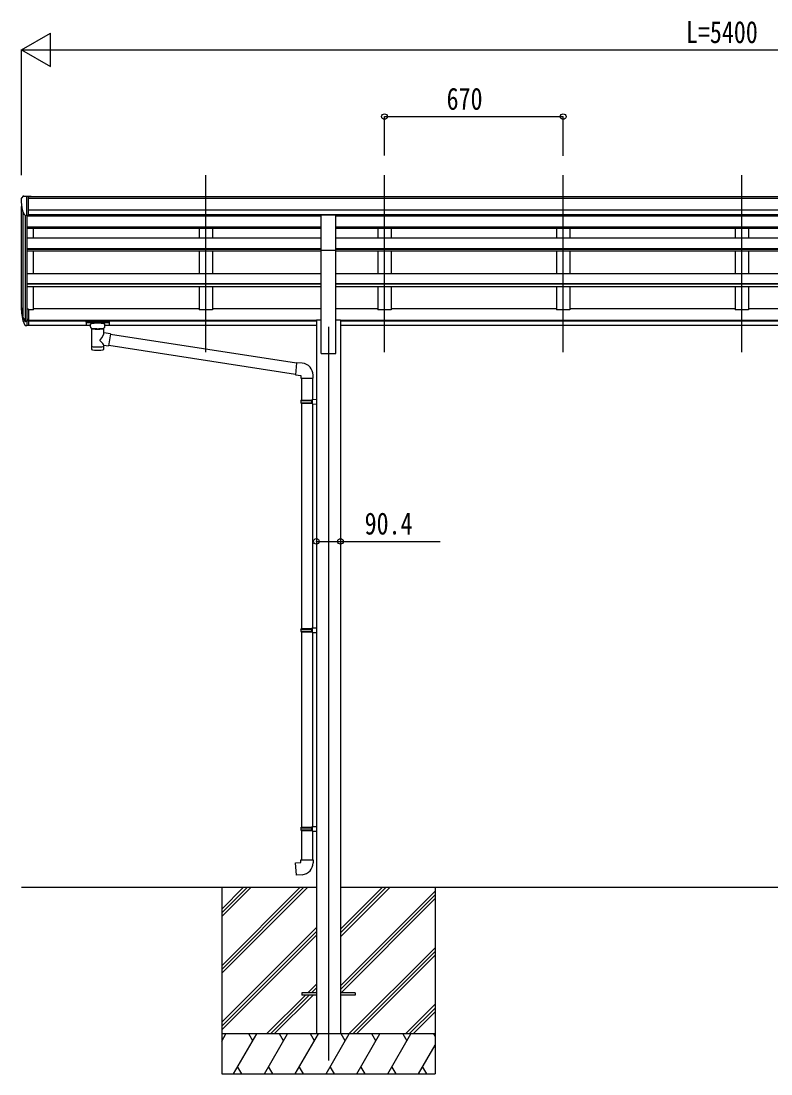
# Model space of a CAD drawing. Units: millimetres, scale not verified. Extents: x -10512 to 10512, y -7425 to 7425.
# Drawn here: x -3191 to -380, y -3841 to 106 of the extents above; entities that cross this region are included whole.
import ezdxf
from ezdxf.enums import TextEntityAlignment as Align

# ---------------------------------------------------------------- set-up
doc = ezdxf.new("R2010")
doc.units = ezdxf.units.MM
doc.header["$LTSCALE"] = 30
for name, color, linetype in [('0-3_YKK_12', 2, 'Continuous'), ('0-4_YKK_13', 4, 'Continuous'), ('0-5_YKK_A1', 4, 'Continuous'), ('0-6_YKK_D', 6, 'Continuous')]:
    doc.layers.add(name, color=color, linetype=linetype)
doc.styles.add('ＭＳ ゴシック', font='')
doc.styles.get('ＭＳ ゴシック').set_extended_font_data('MS Gothic')

msp = doc.modelspace()

# ---------------------------------------------------------------- linework, layer by layer
at = {"layer": '0-3_YKK_12'}
for p, q in [((-2498.92, -1134.56), (-2498.92, -472.03)), ((-1828.92, -1134.56), (-1828.92, -472.03)), ((-1158.92, -1134.56), (-1158.92, -472.03)), ((-488.92, -1134.56), (-488.92, -472.03)), ((-2038.92, -1040.76), (-2038.92, -3790.76))]:
    msp.add_line(p, q, dxfattribs=at)
at = {"layer": '0-4_YKK_13'}
for p, q in [((-3184.01, -551.16), (-3188.08, -556.97)), ((-3180.92, -550.59), (-3183.25, -550.73)), ((-3180.92, -550.59), (-3162.42, -550.59)), ((-3168.92, -623.58), (-3168.92, -550.59)), ((-3162.42, -550.59), (-3152.42, -550.68)), ((-3162.42, -622.58), (-3162.42, -550.59)), ((-3152.42, -552.19), (-3152.42, -550.68)), ((-3190.92, -559.96), (-3190.92, -560.59)), ((-3176.54, -621.76), (-3185.82, -605.7)), ((-3168.92, -623.58), (-3174.13, -623.26)), ((-3162.42, -622.58), (-3168.92, -622.58)), ((-2066.42, -620.83), (-2011.42, -620.83)), ((-2066.42, -752.53), (-2066.42, -620.83)), ((-2011.42, -752.53), (-2011.42, -620.83)), ((-2066.42, -752.53), (-2011.42, -752.53)), ((-3168.92, -974.07), (-3168.92, -1035.95)), ((-3162.42, -974.07), (-3168.92, -974.07)), ((-3162.42, -974.07), (-3162.42, -1035.13)), ((-3186.53, -1000.11), (-3176.36, -1019.28)), ((-3175.35, -1018.03), (-3185.11, -999.61)), ((-3183.94, -1016.96), (-3176.36, -1034.45)), ((-3168.92, -1018.78), (-3174.05, -1018.78)), ((-3168.92, -1020.78), (-3173.77, -1020.78)), ((-3162.42, -1012.38), (-3168.92, -1012.38)), ((-3162.42, -1017.78), (-3168.92, -1017.78)), ((-2947.42, -1022.24), (-2947.42, -1033)), ((-2947.42, -1022.44), (-2947.42, -1023.98)), ((-2945.42, -1021.58), (-2862.42, -1021.58)), ((-2945.42, -1023.76), (-2862.42, -1023.76)), ((-2860.42, -1022.24), (-2860.42, -1033)), ((-3168.92, -1035.95), (-3173.77, -1035.95)), ((-3162.42, -1035.13), (-3168.92, -1035.13)), ((-2945.42, -1033.67), (-2930.92, -1033.67)), ((-2930.92, -1040.48), (-2930.92, -1030.2)), ((-2926.82, -1044.98), (-2926.84, -1125.27)), ((-2881.02, -1062.55), (-2881.02, -1044.96)), ((-2855.8, -1066.46), (-2881.02, -1062.54)), ((-2876.92, -1040.48), (-2876.92, -1030.2)), ((-2876.92, -1033.67), (-2862.42, -1033.67)), ((-2855.8, -1066.46), (-2862.82, -1111.71)), ((-2158.21, -1176.74), (-2856.11, -1068.47)), ((-2881, -1125.27), (-2881.02, -1108.64)), ((-2881.02, -1108.89), (-2862.82, -1111.71)), ((-2161.88, -1218.67), (-2862.55, -1109.97)), ((-2137.2, -1176.56), (-2158.04, -1174.73)), ((-2096.12, -1232.3), (-2096.12, -1221.38)), ((-2142.12, -1232.3), (-2096.12, -1232.3)), ((-2140.12, -1232.3), (-2140.12, -1314.82)), ((-2098.12, -1232.3), (-2098.12, -1312.26)), ((-2142.12, -1316.82), (-2141.12, -1314.82)), ((-2142.12, -1316.82), (-2098.12, -1316.82)), ((-2142.12, -1316.82), (-2142.12, -1324.82)), ((-2142.12, -1324.82), (-2098.12, -1324.82)), ((-2142.12, -1324.82), (-2141.12, -1326.82)), ((-2141.12, -1314.82), (-2098.12, -1314.82)), ((-2141.12, -1326.82), (-2098.12, -1326.82)), ((-2140.12, -1326.82), (-2140.12, -2171.01)), ((-2102.6, -1316.82), (-2103.03, -1314.82)), ((-2100.12, -1312.32), (-2084.12, -1311.85)), ((-2100.12, -1314.32), (-2100.12, -1312.32)), ((-2100.12, -1314.32), (-2098.12, -1314.32)), ((-2100.12, -1329.32), (-2100.12, -1327.32)), ((-2100.12, -1329.32), (-2084.12, -1329.79)), ((-2098.12, -1329.38), (-2098.12, -2168.45)), ((-2084.12, -1311.85), (-2084.12, -1329.79)), ((-2100.12, -2168.51), (-2084.12, -2168.04)), ((-2100.12, -2170.51), (-2100.12, -2168.51)), ((-2100.12, -2170.51), (-2098.12, -2170.51)), ((-2084.12, -2168.04), (-2084.12, -2185.98)), ((-2142.12, -2173.01), (-2141.12, -2171.01)), ((-2142.12, -2173.01), (-2098.12, -2173.01)), ((-2142.12, -2173.01), (-2142.12, -2181.01)), ((-2142.12, -2181.01), (-2098.12, -2181.01)), ((-2142.12, -2181.01), (-2141.12, -2183.01)), ((-2141.12, -2171.01), (-2098.12, -2171.01)), ((-2141.12, -2183.01), (-2098.12, -2183.01)), ((-2140.12, -2183.01), (-2140.12, -2916.17)), ((-2102.6, -2173.01), (-2103.03, -2171.01)), ((-2100.12, -2185.51), (-2100.12, -2183.51)), ((-2100.12, -2185.51), (-2084.12, -2185.98)), ((-2098.12, -2185.57), (-2098.12, -2913.61)), ((-2142.12, -2918.17), (-2141.12, -2916.17)), ((-2142.12, -2918.17), (-2098.12, -2918.17)), ((-2142.12, -2918.17), (-2142.12, -2926.17)), ((-2141.12, -2916.17), (-2098.12, -2916.17)), ((-2102.6, -2918.17), (-2103.03, -2916.17)), ((-2100.12, -2913.67), (-2084.12, -2913.2)), ((-2100.12, -2915.67), (-2100.12, -2913.67)), ((-2100.12, -2915.67), (-2098.12, -2915.67)), ((-2084.12, -2913.2), (-2084.12, -2931.14)), ((-2142.12, -2926.17), (-2098.12, -2926.17)), ((-2142.12, -2926.17), (-2141.12, -2928.17)), ((-2141.12, -2928.17), (-2098.12, -2928.17)), ((-2140.12, -2928.17), (-2140.12, -3038.17)), ((-2100.12, -2930.67), (-2100.12, -2928.67)), ((-2100.12, -2930.67), (-2084.12, -2931.14)), ((-2098.12, -2930.73), (-2098.12, -3038.17)), ((-2142.12, -3038.17), (-2096.12, -3038.17)), ((-2142.12, -3048.17), (-2142.12, -3038.17)), ((-2096.12, -3038.17), (-2096.12, -3049.09)), ((-2138.92, -3536.25), (-2138.92, -3545.25)), ((-2084.12, -3536.25), (-2138.92, -3536.25)), ((-2084.12, -3545.25), (-2138.92, -3545.25)), ((-1938.92, -3536.25), (-1993.72, -3536.25)), ((-1938.92, -3545.25), (-1993.72, -3545.25)), ((-1938.92, -3536.25), (-1938.92, -3545.25))]:
    msp.add_line(p, q, dxfattribs=at)
for points in [[(-2947.42, -1022.24), (-2947.38, -1022.05), (-2947.3, -1021.91), (-2947.2, -1021.82), (-2947.1, -1021.76), (-2946.98, -1021.71), (-2946.69, -1021.65), (-2946.2, -1021.6), (-2945.65, -1021.58), (-2945.42, -1021.58)], [(-2862.42, -1021.58), (-2862.07, -1021.58), (-2861.54, -1021.61), (-2861.09, -1021.66), (-2860.78, -1021.74), (-2860.62, -1021.84), (-2860.5, -1021.97), (-2860.43, -1022.15), (-2860.42, -1022.24)], [(-2947.42, -1033), (-2947.38, -1033.2), (-2947.3, -1033.34), (-2947.2, -1033.43), (-2947.1, -1033.49), (-2946.98, -1033.54), (-2946.69, -1033.6), (-2946.2, -1033.64), (-2945.65, -1033.67), (-2945.42, -1033.67)], [(-2930.88, -1040.42), (-2930.91, -1040.77), (-2930.66, -1041.73), (-2930.14, -1042.61), (-2929.33, -1043.45), (-2928.22, -1044.25), (-2926.82, -1044.98)], [(-2881.02, -1044.96), (-2880.79, -1044.87), (-2879.43, -1044.13), (-2878.32, -1043.29), (-2877.56, -1042.42), (-2877.1, -1041.52), (-2876.93, -1040.64)], [(-2862.42, -1033.67), (-2862.07, -1033.66), (-2861.54, -1033.64), (-2861.09, -1033.59), (-2860.78, -1033.51), (-2860.62, -1033.41), (-2860.5, -1033.27), (-2860.43, -1033.09), (-2860.42, -1033)], [(-2158.04, -1174.73), (-2162.04, -1220.56), (-2142.12, -1222.3), (-2142.12, -1232.3)], [(-2102.6, -1316.82), (-2102.6, -1324.82), (-2103.03, -1326.82)], [(-2100.12, -1327.32), (-2098.12, -1327.32), (-2098.12, -1314.32)], [(-2100.12, -2183.51), (-2098.12, -2183.51), (-2098.12, -2170.51)], [(-2102.6, -2173.01), (-2102.6, -2181.01), (-2103.03, -2183.01)], [(-2102.6, -2918.17), (-2102.6, -2926.17), (-2103.03, -2928.17)], [(-2100.12, -2928.67), (-2098.12, -2928.67), (-2098.12, -2915.67)], [(-2137.2, -3093.91), (-2158.04, -3095.74), (-2162.04, -3049.91), (-2142.12, -3048.17)]]:
    msp.add_lwpolyline(points, dxfattribs=at)
for centre, radius, start, end in [((-3183.19, -551.73), 1, 93.5, 145), ((-3187.92, -559.96), 3, 93, 180), ((-2988.92, -560.59), 202, 180, 192.90261), ((-3173.95, -620.26), 3, 210, 266.5), ((-3100.26, -977.94), 89.07, 174.49576, 194.41188), ((-3100.97, -973.66), 88.05, 177.22392, 197.21071), ((-3055.7, -980.89), 133.22, 183.27987, 195.71302), ((-3173.77, -1017.78), 3, 210, 270), ((-3174.05, -1017.28), 1.5, 210, 270), ((-3173.77, -1032.95), 3, 210, 270), ((-2141.12, -1221.38), 45, 0, 85), ((-2141.12, -3049.09), 45, 275, 0)]:
    msp.add_arc(centre, radius, start, end, dxfattribs=at)
for centre, major_axis, ratio, start_param, end_param in [((-2945.42, -1023.98), (2, 0), 0.109601, 1.5707963, 3.1415927), ((-2862.42, -1023.98), (2, 0), 0.109601, 0, 1.5707963), ((-2903.92, -1030.2), (27, 0), 0.122176, 6.2831853, 9.424778), ((-2903.91, -1045.43), (-22.91, 0.42), 0.072511, 0.0008029, 1.5715993), ((-2903.91, -1047.05), (-22.91, 0.42), 0.072511, 0.0008029, 1.5715993), ((-2903.93, -1045.43), (22.92, 0.42), 0.07247, 4.71158, 6.2823764), ((-2903.93, -1047.05), (22.92, 0.42), 0.07247, 4.71158, 6.2823764), ((-2903.92, -1089.09), (-22.81, -26.62), 0.234429, 1.6855472, 3.1268519), ((-2892.92, -1040.48), (16, 0), 0.361356, 6.2636979, 6.2831853), ((-2901.37, -1086.44), (20.32, -22.25), 0.045535, 0.0389954, 1.3075346), ((-2903.92, -1125.27), (22.92, 0), 0.101955, 3.1415499, 6.2833984), ((-2903.92, -1112.83), (22.91, 0), 0.122865, 3.1415927, 6.2831853)]:
    msp.add_ellipse(centre, major_axis=major_axis, ratio=ratio, start_param=start_param, end_param=end_param, dxfattribs=at)
at = {"layer": '0-5_YKK_A1'}
for p, q in [((-3162.42, -552.19), (2184.58, -552.19)), ((-3188.92, -977.93), (-3188.92, -588.95)), ((-3162.42, -557.54), (2184.58, -557.54)), ((-3184.64, -607.75), (-3184.64, -1000.5)), ((-3174.92, -623.1), (-3174.92, -1018.5)), ((-3168.92, -623.58), (-3168.92, -974.07)), ((-3168.92, -624.12), (-2066.42, -624.12)), ((-3162.42, -601.08), (2184.58, -601.08)), ((-3162.42, -618.74), (2184.58, -618.74)), ((-3162.42, -621.12), (-2066.42, -621.12)), ((-3143.92, -624.12), (-3143.92, -621.12)), ((-2523.92, -621.2), (-2523.92, -623.5)), ((-2473.92, -621.2), (-2473.92, -623.5)), ((-2011.42, -621.12), (1033.58, -621.12)), ((-2011.42, -624.12), (1033.58, -624.12)), ((-1853.92, -621.2), (-1853.92, -623.5)), ((-1803.92, -621.2), (-1803.92, -623.5)), ((-1183.92, -621.2), (-1183.92, -624.03)), ((-1133.92, -621.2), (-1133.92, -624.03)), ((-513.92, -621.12), (-513.92, -624.12)), ((-463.92, -621.12), (-463.92, -624.12)), ((-2066.42, -666.27), (-3168.92, -666.27)), ((-2066.42, -667.67), (-3168.92, -667.67)), ((1033.58, -666.27), (-2011.42, -666.27)), ((1033.58, -667.67), (-2011.42, -667.67)), ((-2066.42, -671.44), (-3168.92, -671.44)), ((-2066.42, -707.51), (-3168.92, -707.51)), ((-3143.92, -707.51), (-3143.92, -671.44)), ((-2523.92, -671.44), (-2523.92, -707.51)), ((-2473.92, -671.44), (-2473.92, -707.51)), ((1033.58, -671.44), (-2011.42, -671.44)), ((1033.58, -707.51), (-2011.42, -707.51)), ((-1853.92, -671.44), (-1853.92, -707.51)), ((-1803.92, -671.44), (-1803.92, -707.51)), ((-1183.92, -671.44), (-1183.92, -707.51)), ((-1133.92, -671.44), (-1133.92, -707.51)), ((-513.92, -671.44), (-513.92, -707.51)), ((-463.92, -671.44), (-463.92, -707.51)), ((-2066.42, -748.25), (-3168.92, -748.25)), ((-2066.42, -749.73), (-3168.92, -749.73)), ((1033.58, -748.25), (-2011.42, -748.25)), ((1033.58, -749.73), (-2011.42, -749.73)), ((-2066.42, -756.53), (-3168.92, -756.53)), ((-3143.92, -839.88), (-3143.92, -756.53)), ((-2523.92, -756.53), (-2523.92, -839.58)), ((-2473.92, -756.53), (-2473.92, -839.58)), ((-2066.42, -1140.76), (-2066.42, -752.53)), ((-2011.42, -1140.76), (-2011.42, -752.53)), ((1033.58, -756.53), (-2011.42, -756.53)), ((-1853.92, -756.53), (-1853.92, -839.58)), ((-1803.92, -756.53), (-1803.92, -839.58)), ((-1183.92, -756.53), (-1183.92, -839.58)), ((-1133.92, -756.53), (-1133.92, -839.58)), ((-513.92, -756.53), (-513.92, -839.88)), ((-463.92, -756.53), (-463.92, -839.88)), ((-3168.92, -839.88), (-2066.42, -839.88)), ((-2011.42, -839.88), (1033.58, -839.88)), ((-2066.42, -879.09), (-3168.92, -879.09)), ((-2066.42, -880.57), (-3168.92, -880.57)), ((-2066.42, -890.23), (-3168.92, -890.23)), ((-3143.92, -976.3), (-3143.92, -890.23)), ((-2523.92, -890.05), (-2523.92, -976.3)), ((-2473.92, -890.05), (-2473.92, -976.3)), ((1033.58, -879.09), (-2011.42, -879.09)), ((1033.58, -880.57), (-2011.42, -880.57)), ((1033.58, -890.23), (-2011.42, -890.23)), ((-1853.92, -890.05), (-1853.92, -976.3)), ((-1803.92, -890.05), (-1803.92, -976.3)), ((-1183.92, -890.05), (-1183.92, -976.3)), ((-1133.92, -890.05), (-1133.92, -976.3)), ((-513.92, -890.05), (-513.92, -976.3)), ((-463.92, -890.05), (-463.92, -976.3)), ((-3143.92, -976.28), (-3162.42, -976.28)), ((-3143.92, -971.48), (-2523.92, -971.48)), ((-2473.92, -976.28), (-2523.92, -976.28)), ((-2473.92, -971.48), (-2066.42, -971.48)), ((-2011.42, -971.48), (-1853.92, -971.48)), ((-1803.92, -976.28), (-1853.92, -976.28)), ((-1803.92, -971.48), (-1183.92, -971.48)), ((-1133.92, -976.28), (-1183.92, -976.28)), ((-1133.92, -971.48), (-513.92, -971.48)), ((-463.92, -976.28), (-513.92, -976.28)), ((-463.92, -971.48), (156.08, -971.48)), ((-3162.42, -1015.78), (-2084.12, -1015.78)), ((-3162.42, -1017.16), (-2084.12, -1017.16)), ((-2084.12, -1014.38), (-2084.12, -3690.74)), ((-2084.12, -1014.38), (-2066.42, -1014.38)), ((-2011.42, -1014.38), (-1993.72, -1014.38)), ((-1993.72, -1014.38), (-1993.72, -3690.76)), ((-1993.72, -1015.78), (1015.88, -1015.78)), ((-1993.72, -1017.16), (1015.88, -1017.16)), ((-3162.42, -1034.34), (-2930.92, -1034.34)), ((-2876.92, -1034.34), (-2084.12, -1034.34)), ((-1993.72, -1034.34), (1015.88, -1034.34)), ((-2066.42, -1140.76), (-2011.42, -1140.76)), ((-3188.92, -3140.75), (-2084.12, -3140.75)), ((-2438.92, -3140.75), (-2438.92, -3840.74)), ((-2438.92, -3434.92), (-2144.74, -3140.75)), ((-2438.92, -3449.06), (-2130.6, -3140.75)), ((-2438.92, -3463.21), (-2116.46, -3140.75)), ((-2438.92, -3251.08), (-2328.59, -3140.75)), ((-2438.92, -3236.93), (-2342.73, -3140.75)), ((-2438.92, -3222.79), (-2356.87, -3140.75)), ((-1993.72, -3140.75), (1015.88, -3140.75)), ((-1993.72, -3326.38), (-1808.09, -3140.75)), ((-1993.72, -3312.23), (-1822.23, -3140.75)), ((-1993.72, -3298.09), (-1836.37, -3140.75)), ((-1993.72, -3510.22), (-1638.92, -3155.42)), ((-1638.92, -3140.75), (-1638.92, -3840.74)), ((-1993.72, -3524.36), (-1638.92, -3169.57)), ((-1991.46, -3536.25), (-1638.92, -3183.71)), ((-2438.92, -3647.05), (-2084.12, -3292.26)), ((-2438.92, -3661.2), (-2084.12, -3306.4)), ((-2438.92, -3675.34), (-2084.12, -3320.54)), ((-1962.11, -3690.74), (-1638.92, -3367.56)), ((-1947.97, -3690.74), (-1638.92, -3381.7)), ((-1933.83, -3690.74), (-1638.92, -3395.84)), ((-2115.98, -3536.25), (-2084.12, -3504.39)), ((-2270.48, -3690.74), (-2124.98, -3545.25)), ((-2256.34, -3690.74), (-2110.84, -3545.25)), ((-2242.19, -3690.74), (-2096.69, -3545.25)), ((-2101.84, -3536.25), (-2084.12, -3518.53)), ((-2087.69, -3536.25), (-2084.12, -3532.67)), ((-1749.98, -3690.74), (-1638.92, -3579.69)), ((-1735.84, -3690.74), (-1638.92, -3593.83)), ((-1721.69, -3690.74), (-1638.92, -3607.97)), ((-1638.92, -3690.74), (-2438.92, -3690.74)), ((-2438.92, -3718.25), (-2423.04, -3690.74)), ((-2394.17, -3840.74), (-2307.57, -3690.74)), ((-2322.57, -3716.73), (-2337.57, -3690.74)), ((-2278.7, -3840.74), (-2192.1, -3690.74)), ((-2207.1, -3716.73), (-2222.1, -3690.74)), ((-2163.23, -3840.74), (-2076.63, -3690.74)), ((-2091.63, -3716.73), (-2106.63, -3690.74)), ((-2047.76, -3840.74), (-1961.16, -3690.74)), ((-1976.16, -3716.73), (-1991.16, -3690.74)), ((-1932.29, -3840.74), (-1845.69, -3690.74)), ((-1860.69, -3716.73), (-1875.69, -3690.74)), ((-1816.82, -3840.74), (-1730.22, -3690.74)), ((-1760.22, -3690.74), (-1745.22, -3716.73)), ((-1644.75, -3690.74), (-1638.92, -3700.84)), ((-1701.35, -3840.74), (-1638.92, -3732.61)), ((-2379.18, -3814.77), (-2364.18, -3840.74)), ((-2263.71, -3814.77), (-2248.71, -3840.74)), ((-2148.23, -3814.76), (-2133.23, -3840.74)), ((-2032.76, -3814.76), (-2017.77, -3840.74)), ((-1917.29, -3814.76), (-1902.3, -3840.74)), ((-1801.82, -3814.77), (-1786.83, -3840.74)), ((-1686.36, -3814.77), (-1671.36, -3840.74)), ((-2438.92, -3840.74), (-1638.92, -3840.74))]:
    msp.add_line(p, q, dxfattribs=at)
at = {"layer": '0-6_YKK_D'}
for p, q in [((-3188.92, -2.19), (-3080.67, 60.31)), ((-3080.67, -64.69), (-3080.67, 60.31)), ((-3188.92, -472.03), (-3188.92, -1.19)), ((-3188.92, -2.19), (-3080.67, -64.69)), ((-3188.92, -2.19), (-2972.41, -2.19)), ((-3063.92, -2.19), (2086.08, -2.19)), ((-1828.92, -398.04), (-1828.92, -251.19)), ((-1828.92, -252.19), (-1158.92, -252.19)), ((-1158.92, -399.04), (-1158.92, -251.19)), ((-2084.12, -1844.37), (-2084.12, -1843.37)), ((-1993.72, -1844.37), (-1993.72, -1843.37))]:
    msp.add_line(p, q, dxfattribs=at)
msp.add_lwpolyline([(-2084.12, -1844.37), (-1993.72, -1844.37), (-1620.22, -1844.37)], dxfattribs=at)
for centre in [(-1828.92, -252.19), (-1158.92, -252.19), (-2084.12, -1844.37), (-1993.72, -1844.37)]:
    msp.add_circle(centre, 10.62, dxfattribs=at)

# ---------------------------------------------------------------- texts
at = {"layer": '0-6_YKK_D', "style": 'ＭＳ ゴシック', "width": 0.8}
for s, p in [('L=5400', (-698.92, -1.19)), ('670', (-1595.92, -251.19)), ('90.4', (-1903.22, -1843.37))]:
    msp.add_text(s, height=82.48, dxfattribs=at).set_placement(p, align=Align.BOTTOM_LEFT)

doc.saveas('drawing.dxf')
